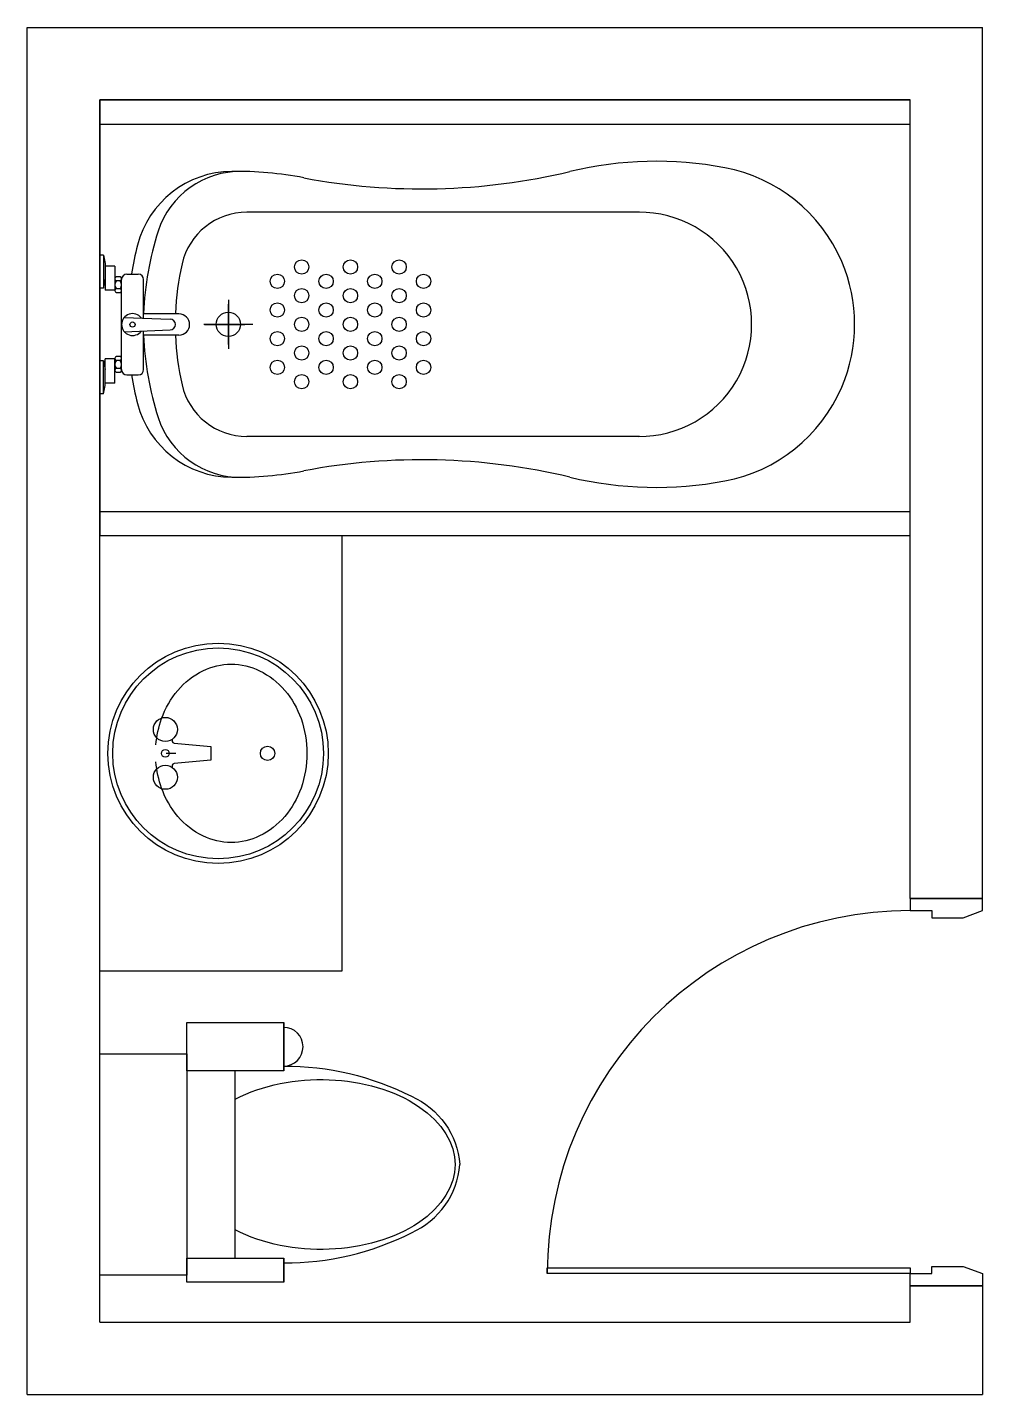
# Model space of a CAD drawing. Header units: millimetres. Extents: x -56243 to -54268, y -10063 to -7238.
import ezdxf

# ---------------------------------------------------------------- set-up
doc = ezdxf.new("R2010")
doc.units = ezdxf.units.MM
for name, color, linetype in [('DOOR', 4, 'Continuous'), ('FIX', 5, 'Continuous'), ('FURN', 4, 'Continuous'), ('WALL', 7, 'Continuous')]:
    doc.layers.add(name, color=color, linetype=linetype)

msp = doc.modelspace()

# ---------------------------------------------------------------- linework, layer by layer
at = {"layer": 'DOOR'}
for p, q in [((-54418.3, -9037.9), (-54268.3, -9037.9)), ((-54418.3, -9837.9), (-54268.3, -9837.9))]:
    msp.add_line(p, q, dxfattribs=at)
for points in [[(-54418.3, -9037.9), (-54418.3, -9062.9), (-54373.3, -9062.9), (-54373.3, -9077.9), (-54308.3, -9077.9), (-54268.3, -9062.9), (-54268.3, -9037.9), (-54418.3, -9037.9)], [(-54418.3, -9837.9), (-54418.3, -9812.9), (-54373.3, -9812.9), (-54373.3, -9797.9), (-54308.3, -9797.9), (-54268.3, -9812.9), (-54268.3, -9837.9), (-54418.3, -9837.9)]]:
    msp.add_lwpolyline(points, dxfattribs=at)
msp.add_lwpolyline([(-55168.3, -9801.2), (-54418.3, -9801.2), (-54418.3, -9812.9), (-55168.3, -9812.9)], close=True, dxfattribs=at)
at = {"layer": 'FIX'}
for p, q in [((-54977.4, -7620), (-55789.6, -7620)), ((-56085.6, -7708.6), (-56093.3, -7708.6)), ((-56085.6, -7708.6), (-56085.6, -7776.6)), ((-56085.6, -7708.6), (-56082.3, -7726.1)), ((-56082.3, -7726.1), (-56082.3, -7781.1)), ((-56062.5, -7731), (-56082.3, -7731)), ((-56062.5, -7731), (-56062.5, -7781.9)), ((-56085.6, -7776.6), (-56082.3, -7759)), ((-56051.6, -7753.1), (-56059.3, -7753.1)), ((-56051.6, -7761.4), (-56059.3, -7761.4)), ((-56048.7, -7945), (-56048.7, -7758.8)), ((-56037.7, -7747.8), (-56013.8, -7747.8)), ((-56002.9, -7838.6), (-56002.9, -7758.8)), ((-56085.6, -7776.6), (-56093.3, -7776.6)), ((-56062.5, -7781.1), (-56082.3, -7781.1)), ((-56051.6, -7777.8), (-56059.3, -7777.8)), ((-56051.6, -7786.1), (-56059.3, -7786.1)), ((-55827.7, -7801), (-55827.7, -7902)), ((-55827.7, -7893.2), (-55827.7, -7809.8)), ((-56043, -7837.1), (-55947.8, -7840.7)), ((-55929.8, -7830), (-56002.9, -7830)), ((-55777.3, -7851.5), (-55878.2, -7851.5)), ((-55877.1, -7851.5), (-55793.7, -7851.5)), ((-56043, -7866.7), (-55947.8, -7863.1)), ((-56002.9, -7945), (-56002.9, -7865.2)), ((-55929.8, -7873.8), (-56002.9, -7873.8)), ((-56085.6, -7927.2), (-56093.3, -7927.2)), ((-56093.3, -7995.2), (-56093.3, -7927.2)), ((-56085.6, -7927.2), (-56082.3, -7944.8)), ((-56085.6, -7995.2), (-56085.6, -7927.2)), ((-56082.3, -7977.7), (-56082.3, -7922.7)), ((-56062.5, -7922.7), (-56082.3, -7922.7)), ((-56062.5, -7972.7), (-56062.5, -7921.8)), ((-56051.6, -7917.7), (-56059.3, -7917.7)), ((-56051.6, -7926), (-56059.3, -7926)), ((-56051.6, -7942.4), (-56059.3, -7942.4)), ((-56051.6, -7950.7), (-56059.3, -7950.7)), ((-56037.7, -7956), (-56013.8, -7956)), ((-56085.6, -7995.2), (-56082.3, -7977.7)), ((-56062.5, -7972.7), (-56082.3, -7972.7)), ((-56085.6, -7995.2), (-56093.3, -7995.2)), ((-54977.4, -8083), (-55789.6, -8083)), ((-55944.1, -8708.9), (-55944.1, -8711.9)), ((-55939.6, -8716.9), (-55863.9, -8724)), ((-55863.9, -8724), (-55863.9, -8751.7)), ((-55936.2, -8737.9), (-55956, -8737.9)), ((-55863.9, -8751.7), (-55939.6, -8758.9)), ((-55944.1, -8763.8), (-55944.1, -8766.9)), ((-55713.3, -9394), (-55713.3, -9294)), ((-55813.3, -9780.8), (-55813.3, -9394)), ((-55713.3, -9830.8), (-55713.3, -9780.8))]:
    msp.add_line(p, q, dxfattribs=at)
for points in [[(-55977.3, -8720.4, -0.064435), (-55965.7, -8666.1, -0.091719), (-55932.2, -8607.7, -0.103599), (-55880.1, -8567.3, -0.113912), (-55821.6, -8553.7, -0.113912), (-55763, -8567.3, -0.103599), (-55711, -8607.7, -0.091719), (-55677.4, -8666.1, -0.084785), (-55665.2, -8737.9, -0.084785), (-55677.4, -8809.7, -0.091719), (-55711, -8868.1, -0.103599), (-55763, -8908.5, -0.113912), (-55821.6, -8922, -0.113912), (-55880.1, -8908.5, -0.103599), (-55932.2, -8868.1, -0.091719), (-55965.7, -8809.7, -0.064435), (-55977.3, -8755.4)], [(-55713.3, -9384, -0.119173), (-55449, -9446.5, -0.274089), (-55349.1, -9587.4, 0.17969)], [(-55713.3, -9790.8, 0.119173), (-55449, -9728.3, 0.274089), (-55349.1, -9587.4, -0.17969)]]:
    msp.add_lwpolyline(points, format="xyb", dxfattribs=at)
for points in [[(-55913.3, -9394), (-55913.3, -9294), (-55713.3, -9294), (-55713.3, -9394)], [(-55913.3, -9763.9), (-55913.3, -9815.8), (-55913.3, -9815.8), (-56093.3, -9815.8), (-56093.3, -9359), (-55913.3, -9359), (-55913.3, -9359), (-55913.3, -9411)], [(-55913.3, -9830.8), (-55913.3, -9780.8), (-55713.3, -9780.8), (-55713.3, -9830.8)]]:
    msp.add_lwpolyline(points, close=True, dxfattribs=at)
for centre, radius in [((-55676, -7733), 14.8), ((-55575.3, -7733), 14.8), ((-55474.6, -7733), 14.8), ((-55726.4, -7762.6), 14.8), ((-55625.6, -7762.6), 14.8), ((-55524.9, -7762.6), 14.8), ((-55424.2, -7762.6), 14.8), ((-55676, -7792.2), 14.8), ((-55575.3, -7792.2), 14.8), ((-55474.6, -7792.2), 14.8), ((-55726.4, -7821.9), 14.8), ((-55625.6, -7821.9), 14.8), ((-55524.9, -7821.9), 14.8), ((-55424.2, -7821.9), 14.8), ((-56025.8, -7851.9), 5.32), ((-55827.7, -7851.5), 25.2), ((-55676, -7851.5), 14.8), ((-55575.3, -7851.5), 14.8), ((-55474.6, -7851.5), 14.8), ((-55726.4, -7881.1), 14.8), ((-55625.6, -7881.1), 14.8), ((-55524.9, -7881.1), 14.8), ((-55424.2, -7881.1), 14.8), ((-55676, -7910.7), 14.8), ((-55575.3, -7910.7), 14.8), ((-55474.6, -7910.7), 14.8), ((-55726.4, -7940.4), 14.8), ((-55625.6, -7940.4), 14.8), ((-55524.9, -7940.4), 14.8), ((-55424.2, -7940.4), 14.8), ((-55676, -7970), 14.8), ((-55575.3, -7970), 14.8), ((-55474.6, -7970), 14.8), ((-55848.8, -8737.9), 227.7), ((-55848.8, -8737.9), 217.8), ((-55957.9, -8688.4), 24.8), ((-55746.6, -8737.9), 14.8), ((-55957.9, -8737.9), 7.92), ((-55957.9, -8787.4), 24.8)]:
    msp.add_circle(centre, radius, dxfattribs=at)
for centre, radius, start, end in [((-55819, -7738.5), 203, 90.4688, 165.6294), ((-55803.3, -7713.9), 178.3, 88.9251, 162.0742), ((-55814.3, -8303.5), 768.1, 79.2994, 90.4688), ((-55427.2, -6255), 1316.7, 259.2994, 283.4239), ((-54943.2, -8282.8), 768.1, 79.3522, 103.4239), ((-54862.2, -7851.5), 329.2, 23.2437, 79.3522), ((-55789.6, -7757.1), 137.2, 90, 167.0926), ((-54977.4, -7851.5), 231.5, 269.4396, 90.5604), ((-55377.8, -7851.5), 625.4, 162.0742, 177.9285), ((-55377.8, -7851.5), 658.4, 165.6294, 170.8663), ((-55377.8, -7851.5), 559.6, 167.0926, 177.7118), ((-54862.2, -7851.5), 329.2, 336.7563, 23.2437), ((-56058.3, -7757.3), 4.22, 102.6804, 257.3196), ((-56050.6, -7769.6), 11.9, 136.3972, 223.6028), ((-56052.5, -7757.3), 4.22, 282.6804, 77.3196), ((-56060.2, -7769.6), 11.9, 316.3972, 43.6028), ((-56037.7, -7758.8), 11, 90, 180), ((-56013.8, -7758.8), 11, 0, 90), ((-56058.3, -7781.9), 4.22, 102.6804, 257.3196), ((-56052.5, -7781.9), 4.22, 282.6804, 77.3196), ((-56025.8, -7851.9), 22.7, 36.2997, 323.7235), ((-55948.2, -7851.9), 11.2, 272.1824, 87.8107), ((-55929.8, -7851.9), 21.9, 270, 90), ((-55377.8, -7851.5), 625.4, 182.0715, 197.9258), ((-55377.8, -7851.5), 559.6, 182.2882, 192.9074), ((-56058.3, -7921.8), 4.22, 102.6804, 257.3196), ((-56050.6, -7934.2), 11.9, 136.3972, 223.6028), ((-56052.5, -7921.8), 4.22, 282.6804, 77.3196), ((-56060.2, -7934.2), 11.9, 316.3972, 43.6028), ((-56058.3, -7946.5), 4.22, 102.6804, 257.3196), ((-56052.5, -7946.5), 4.22, 282.6804, 77.3196), ((-56037.7, -7945), 11, 180, 270), ((-55377.8, -7851.5), 658.4, 189.1337, 194.3706), ((-56013.8, -7945), 11, 270, 0), ((-55789.6, -7945.9), 137.2, 192.9074, 270), ((-54862.2, -7851.5), 329.2, 280.6478, 336.7563), ((-55819, -7964.5), 203, 194.3706, 269.5312), ((-55803.3, -7989.1), 178.3, 197.9258, 271.0749), ((-55427.2, -9448), 1316.7, 76.5761, 100.7006), ((-55814.3, -7399.5), 768.1, 269.5312, 280.7006), ((-54943.2, -7420.2), 768.1, 256.5761, 280.6478), ((-55939.1, -8711.9), 4.95, 180, 264.6091), ((-55939.1, -8763.8), 4.95, 95.3909, 180), ((-55713.3, -9344), 40, 270, 90)]:
    msp.add_arc(centre, radius, start, end, dxfattribs=at)
at = {"layer": 'FIX', "extrusion": (0, 0, -1)}
msp.add_ellipse((-55636.2, -9587.4), major_axis=(-277.1, 0), ratio=0.633229, start_param=0.877447, end_param=5.405738, dxfattribs=at)
at = {"layer": 'FURN'}
for p, q in [((-56093.3, -7437.9), (-54418.3, -7437.9)), ((-56093.3, -8237.9), (-54418.3, -8237.9))]:
    msp.add_line(p, q, dxfattribs=at)
for points in [[(-56093.3, -7387.9), (-56093.3, -8287.9), (-54418.3, -8287.9), (-54418.3, -7387.9)], [(-56093.3, -8287.9), (-55593.3, -8287.9), (-55593.3, -9187.9), (-56093.3, -9187.9)]]:
    msp.add_lwpolyline(points, close=True, dxfattribs=at)
msp.add_arc((-54418.3, -9812.9), 750, 90, 180, dxfattribs=at)
at = {"layer": 'WALL'}
for p, q in [((-56243.3, -7237.9), (-54268.3, -7237.9)), ((-56243.3, -10062.9), (-56243.3, -7237.9)), ((-54268.3, -9037.9), (-54268.3, -7237.9)), ((-56093.3, -9912.9), (-56093.3, -7387.9)), ((-56093.3, -7387.9), (-54418.3, -7387.9)), ((-54418.3, -9037.9), (-54418.3, -7387.9)), ((-54418.3, -9037.9), (-54268.3, -9037.9)), ((-54418.3, -9837.9), (-54268.3, -9837.9)), ((-54418.3, -9912.9), (-54418.3, -9837.9)), ((-54268.3, -9837.9), (-54268.3, -10062.9)), ((-56093.3, -9912.9), (-54418.3, -9912.9)), ((-56243.3, -10062.9), (-54268.3, -10062.9))]:
    msp.add_line(p, q, dxfattribs=at)

doc.saveas('drawing.dxf')
